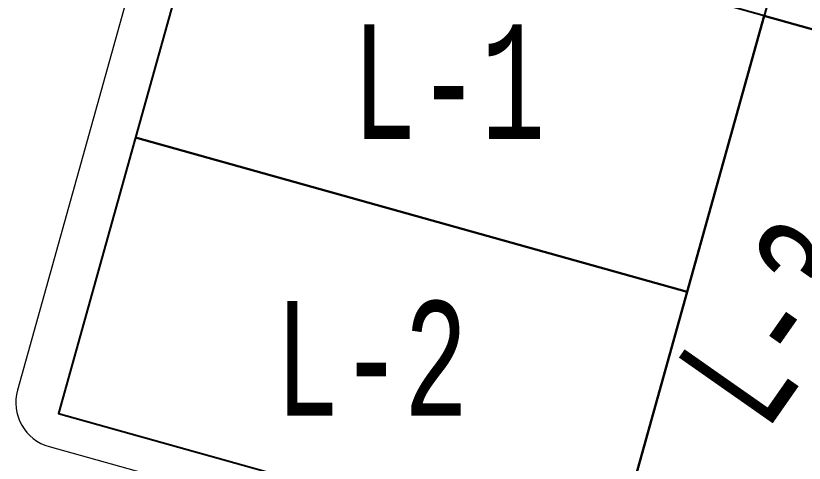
# Model space of a CAD drawing. Header units: millimetres. Extents: x 474016 to 477875, y 2288607 to 2292200.
# Drawn here: x 474541.46 to 474575.87, y 2289305.58 to 2289325.1 of the extents above; entities that cross this region are included whole.
import ezdxf
from ezdxf.enums import TextEntityAlignment as Align

# ---------------------------------------------------------------- set-up
doc = ezdxf.new("R2010")
doc.units = ezdxf.units.MM
doc.header["$LTSCALE"] = 50
doc.layers.add('BANQUETA', color=251, linetype='Continuous', lineweight=5)
doc.layers.add('CVL_LOTIF', color=1, linetype='Continuous')
doc.layers.add('MZ Y LT', color=7, linetype='Continuous', lineweight=13, true_color=0x0d2bf2)
doc.styles.add('MONOTXT4', font='MONOTXT4.shx', dxfattribs={"width": 0.55})

msp = doc.modelspace()

# ---------------------------------------------------------------- linework, layer by layer
at = {"layer": 'BANQUETA'}
msp.add_lwpolyline([(474677.569, 2289323.71), (474557.179, 2289357.346, 0.414214), (474554.715, 2289355.958), (474541.529, 2289308.765, 0.414214), (474542.918, 2289306.301), (474663.307, 2289272.665)], format="xyb", dxfattribs=at)
at = {"layer": 'CVL_LOTIF'}
for points in [[(474590.485, 2289346.483), (474580.853, 2289349.174), (474574.126, 2289325.096), (474583.757, 2289322.405)], [(474574.126, 2289325.096), (474550.048, 2289331.823), (474546.685, 2289319.784), (474570.763, 2289313.057)], [(474583.757, 2289322.405), (474574.126, 2289325.096), (474570.763, 2289313.057), (474567.399, 2289301.018), (474577.03, 2289298.327)], [(474570.763, 2289313.057), (474546.685, 2289319.784), (474543.321, 2289307.745), (474567.399, 2289301.018)]]:
    msp.add_lwpolyline(points, close=True, dxfattribs=at)

# ---------------------------------------------------------------- texts
at = {"layer": 'MZ Y LT', "lineweight": 13, "style": 'MONOTXT4', "width": 0.65}
for s, p in [('L-1', (474560.346, 2289322.226)), ('L-2', (474556.982, 2289310.187))]:
    msp.add_text(s, height=5, dxfattribs=at).set_placement(p, align=Align.MIDDLE)
msp.add_text('L-3', height=5, rotation=55, dxfattribs=at).set_placement((474574.555, 2289311.767), align=Align.MIDDLE)

doc.saveas('drawing.dxf')
